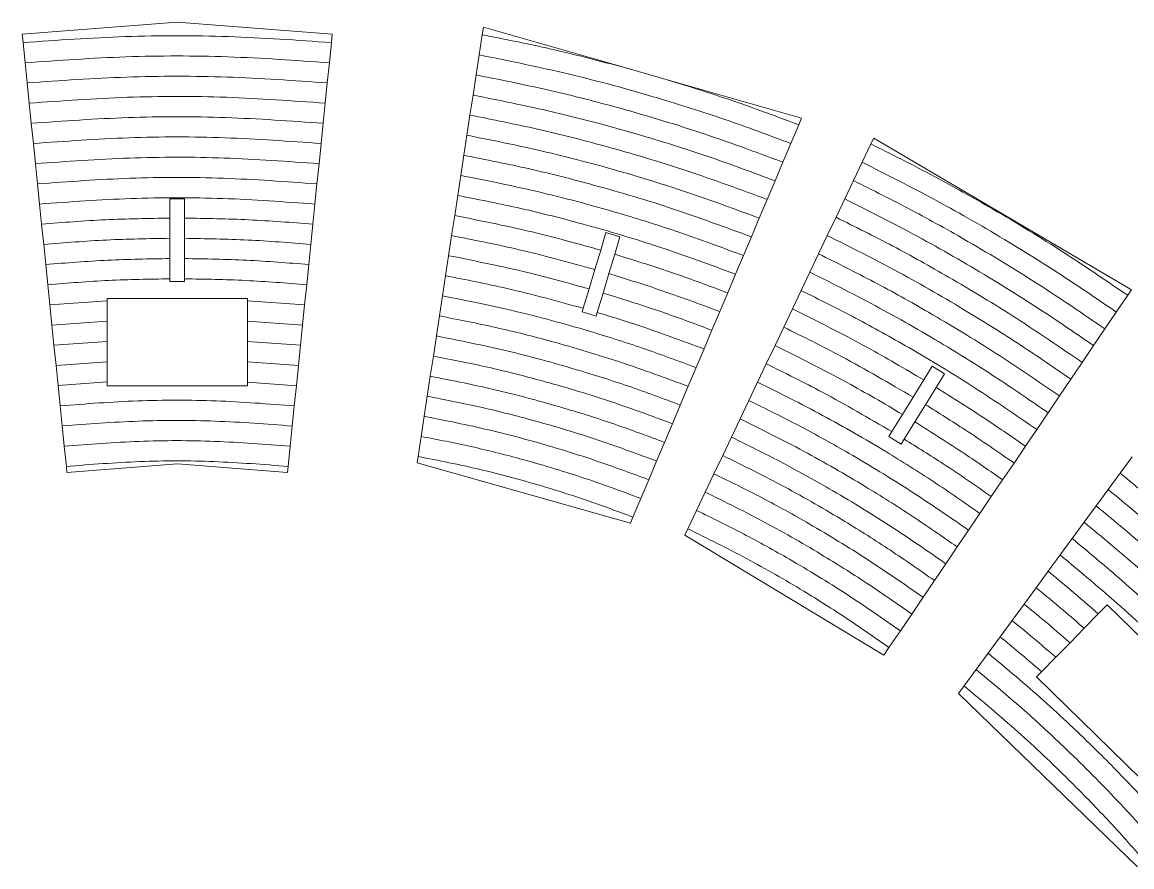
# Model space of a CAD drawing. Header units: millimetres. Extents: x -2136 to 2622, y -2915 to 1925.
# Drawn here: x -1298.5 to -1071.3, y -1954.1 to -1781.3 of the extents above; entities that cross this region are included whole.
import ezdxf

# ---------------------------------------------------------------- set-up
doc = ezdxf.new("R2010")
doc.units = ezdxf.units.MM

msp = doc.modelspace()

# ---------------------------------------------------------------- linework, layer by layer
at = {"color": 7, "linetype": 'Continuous', "lineweight": 15}
for p, q in [((-1266.77, -1781.28), (-1298.52, -1783.73)), ((-1235.02, -1783.73), (-1266.77, -1781.28)), ((-1298.52, -1783.73), (-1298.34, -1785.45)), ((-1235.2, -1785.45), (-1235.02, -1783.73)), ((-1204.08, -1782.31), (-1204.32, -1783.85)), ((-1174.9, -1790.63), (-1204.08, -1782.31)), ((-1297.92, -1789.58), (-1298.34, -1785.45)), ((-1235.2, -1785.45), (-1235.62, -1789.58)), ((-1204.94, -1787.96), (-1204.32, -1783.85)), ((-1204.94, -1787.96), (-1205.57, -1792.07)), ((-1297.92, -1789.58), (-1297.5, -1793.71)), ((-1236.04, -1793.71), (-1235.62, -1789.58)), ((-1206.19, -1796.18), (-1205.57, -1792.07)), ((-1174.9, -1790.63), (-1167.61, -1792.7)), ((-1138.91, -1800.89), (-1167.61, -1792.7)), ((-1297.08, -1797.84), (-1297.5, -1793.71)), ((-1236.04, -1793.71), (-1236.46, -1797.84)), ((-1206.19, -1796.18), (-1206.82, -1800.29)), ((-1297.08, -1797.84), (-1296.65, -1801.97)), ((-1236.88, -1801.97), (-1236.46, -1797.84)), ((-1296.23, -1806.1), (-1296.65, -1801.97)), ((-1236.88, -1801.97), (-1237.31, -1806.1)), ((-1207.44, -1804.4), (-1206.82, -1800.29)), ((-1139.49, -1802.27), (-1138.91, -1800.89)), ((-1139.49, -1802.27), (-1141.11, -1806.09)), ((-1296.23, -1806.1), (-1295.81, -1810.23)), ((-1237.73, -1810.23), (-1237.31, -1806.1)), ((-1207.44, -1804.4), (-1208.07, -1808.51)), ((-1142.72, -1809.92), (-1141.11, -1806.09)), ((-1126.49, -1809.94), (-1124.71, -1806.19)), ((-1124.14, -1805), (-1124.71, -1806.19)), ((-1071.35, -1836.03), (-1124.14, -1805)), ((-1208.69, -1812.62), (-1208.07, -1808.51)), ((-1295.39, -1814.36), (-1295.81, -1810.23)), ((-1237.73, -1810.23), (-1238.15, -1814.36)), ((-1142.72, -1809.92), (-1144.34, -1813.74)), ((-1126.49, -1809.94), (-1128.28, -1813.69)), ((-1208.69, -1812.62), (-1209.32, -1816.73)), ((-1295.39, -1814.36), (-1294.97, -1818.49)), ((-1238.57, -1818.49), (-1238.15, -1814.36)), ((-1145.96, -1817.56), (-1144.34, -1813.74)), ((-1130.07, -1817.44), (-1128.28, -1813.69)), ((-1268.27, -1817.46), (-1265.27, -1817.46)), ((-1268.27, -1821.37), (-1268.27, -1817.46)), ((-1265.27, -1817.46), (-1265.27, -1821.37)), ((-1209.94, -1820.84), (-1209.32, -1816.73)), ((-1145.96, -1817.56), (-1147.57, -1821.39)), ((-1130.07, -1817.44), (-1131.85, -1821.19)), ((-1294.54, -1822.62), (-1294.97, -1818.49)), ((-1238.57, -1818.49), (-1239, -1822.62)), ((-1268.27, -1821.37), (-1268.27, -1825.51)), ((-1265.27, -1825.51), (-1265.27, -1821.37)), ((-1209.94, -1820.84), (-1210.57, -1824.95)), ((-1149.19, -1825.21), (-1147.57, -1821.39)), ((-1133.64, -1824.94), (-1131.85, -1821.19)), ((-1294.54, -1822.62), (-1294.12, -1826.75)), ((-1239.42, -1826.75), (-1239, -1822.62)), ((-1180.05, -1827.92), (-1178.98, -1824.34)), ((-1178.98, -1824.34), (-1176.11, -1825.2)), ((-1293.7, -1830.88), (-1294.12, -1826.75)), ((-1268.27, -1829.65), (-1268.27, -1825.51)), ((-1265.27, -1825.51), (-1265.27, -1829.65)), ((-1239.42, -1826.75), (-1239.84, -1830.88)), ((-1211.19, -1829.06), (-1210.57, -1824.95)), ((-1176.11, -1825.2), (-1177.18, -1828.77)), ((-1149.19, -1825.21), (-1150.81, -1829.04)), ((-1133.64, -1824.94), (-1135.42, -1828.69)), ((-1211.19, -1829.06), (-1211.82, -1833.17)), ((-1180.05, -1827.92), (-1181.24, -1831.89)), ((-1178.37, -1832.74), (-1177.18, -1828.77)), ((-1152.42, -1832.86), (-1150.81, -1829.04)), ((-1137.21, -1832.44), (-1135.42, -1828.69)), ((-1293.7, -1830.88), (-1293.28, -1835.01)), ((-1268.27, -1829.65), (-1268.27, -1833.8)), ((-1265.27, -1833.8), (-1265.27, -1829.65)), ((-1240.26, -1835.01), (-1239.84, -1830.88)), ((-1268.27, -1834.37), (-1268.27, -1833.8)), ((-1265.27, -1833.8), (-1265.27, -1834.37)), ((-1212.44, -1837.28), (-1211.82, -1833.17)), ((-1182.43, -1835.86), (-1181.24, -1831.89)), ((-1178.37, -1832.74), (-1179.55, -1836.71)), ((-1152.42, -1832.86), (-1154.04, -1836.68)), ((-1137.21, -1832.44), (-1139, -1836.19)), ((-1292.85, -1839.14), (-1293.28, -1835.01)), ((-1265.27, -1834.37), (-1268.27, -1834.37)), ((-1240.26, -1835.01), (-1240.68, -1839.14)), ((-1182.43, -1835.86), (-1183.62, -1839.83)), ((-1072.13, -1837.17), (-1071.35, -1836.03)), ((-1292.85, -1839.14), (-1281.14, -1838.3)), ((-1252.4, -1837.82), (-1281.14, -1837.82)), ((-1281.14, -1837.82), (-1281.14, -1838.3)), ((-1281.14, -1838.3), (-1281.14, -1842.45)), ((-1252.4, -1838.31), (-1252.4, -1837.82)), ((-1252.4, -1838.31), (-1240.68, -1839.14)), ((-1252.4, -1842.46), (-1252.4, -1838.31)), ((-1212.44, -1837.28), (-1213.07, -1841.39)), ((-1180.74, -1840.68), (-1179.55, -1836.71)), ((-1155.66, -1840.51), (-1154.04, -1836.68)), ((-1140.78, -1839.94), (-1139, -1836.19)), ((-1072.13, -1837.17), (-1074.46, -1840.61)), ((-1292.85, -1839.14), (-1292.43, -1843.27)), ((-1241.11, -1843.27), (-1240.68, -1839.14)), ((-1183.84, -1840.55), (-1183.62, -1839.83)), ((-1180.96, -1841.41), (-1183.84, -1840.55)), ((-1155.66, -1840.51), (-1157.27, -1844.33)), ((-1140.78, -1839.94), (-1142.57, -1843.69)), ((-1076.79, -1844.04), (-1074.46, -1840.61)), ((-1281.14, -1842.45), (-1292.43, -1843.27)), ((-1281.14, -1842.45), (-1281.14, -1846.61)), ((-1241.11, -1843.27), (-1252.4, -1842.46)), ((-1252.4, -1846.61), (-1252.4, -1842.46)), ((-1213.69, -1845.5), (-1213.07, -1841.39)), ((-1180.74, -1840.68), (-1180.96, -1841.41)), ((-1292.01, -1847.4), (-1292.43, -1843.27)), ((-1241.11, -1843.27), (-1241.53, -1847.4)), ((-1158.89, -1848.16), (-1157.27, -1844.33)), ((-1144.35, -1847.44), (-1142.57, -1843.69)), ((-1076.79, -1844.04), (-1079.11, -1847.47)), ((-1292.01, -1847.4), (-1281.14, -1846.61)), ((-1292.01, -1847.4), (-1291.59, -1851.53)), ((-1281.14, -1846.61), (-1281.14, -1850.76)), ((-1252.4, -1846.61), (-1241.53, -1847.4)), ((-1252.4, -1850.76), (-1252.4, -1846.61)), ((-1241.95, -1851.53), (-1241.53, -1847.4)), ((-1213.69, -1845.5), (-1214.32, -1849.61)), ((-1214.94, -1853.72), (-1214.32, -1849.61)), ((-1158.89, -1848.16), (-1160.51, -1851.98)), ((-1144.35, -1847.44), (-1146.14, -1851.19)), ((-1081.44, -1850.91), (-1079.11, -1847.47)), ((-1281.14, -1850.76), (-1291.59, -1851.53)), ((-1291.17, -1855.66), (-1291.59, -1851.53)), ((-1281.14, -1850.76), (-1281.14, -1854.91)), ((-1241.95, -1851.53), (-1252.4, -1850.76)), ((-1252.4, -1854.92), (-1252.4, -1850.76)), ((-1241.95, -1851.53), (-1242.37, -1855.67)), ((-1147.93, -1854.94), (-1146.14, -1851.19)), ((-1113.9, -1854.49), (-1112.16, -1851.67)), ((-1112.16, -1851.67), (-1109.61, -1853.24)), ((-1081.44, -1850.91), (-1083.77, -1854.34)), ((-1214.94, -1853.72), (-1215.57, -1857.83)), ((-1162.12, -1855.8), (-1160.51, -1851.98)), ((-1109.61, -1853.24), (-1111.34, -1856.04)), ((-1291.17, -1855.66), (-1281.14, -1854.91)), ((-1291.17, -1855.66), (-1290.74, -1859.79)), ((-1281.14, -1854.91), (-1281.14, -1855.67)), ((-1281.14, -1855.67), (-1252.4, -1855.67)), ((-1252.4, -1854.92), (-1242.37, -1855.67)), ((-1252.4, -1855.67), (-1252.4, -1854.92)), ((-1242.8, -1859.8), (-1242.37, -1855.67)), ((-1162.12, -1855.8), (-1163.74, -1859.63)), ((-1147.93, -1854.94), (-1149.71, -1858.69)), ((-1113.9, -1854.49), (-1116.08, -1858.01)), ((-1113.52, -1859.57), (-1111.34, -1856.04)), ((-1086.09, -1857.77), (-1083.77, -1854.34)), ((-1216.19, -1861.94), (-1215.57, -1857.83)), ((-1151.5, -1862.44), (-1149.71, -1858.69)), ((-1118.26, -1861.54), (-1116.08, -1858.01)), ((-1086.09, -1857.77), (-1088.42, -1861.21)), ((-1290.32, -1863.92), (-1290.74, -1859.79)), ((-1242.8, -1859.8), (-1243.22, -1863.93)), ((-1165.36, -1863.45), (-1163.74, -1859.63)), ((-1113.52, -1859.57), (-1115.7, -1863.1)), ((-1216.19, -1861.94), (-1216.82, -1866.05)), ((-1151.5, -1862.44), (-1153.29, -1866.19)), ((-1118.26, -1861.54), (-1120.44, -1865.06)), ((-1117.87, -1866.62), (-1115.7, -1863.1)), ((-1090.75, -1864.64), (-1088.42, -1861.21)), ((-1290.32, -1863.92), (-1289.9, -1868.06)), ((-1243.64, -1868.06), (-1243.22, -1863.93)), ((-1165.36, -1863.45), (-1166.97, -1867.27)), ((-1121.05, -1866.06), (-1120.44, -1865.06)), ((-1090.75, -1864.64), (-1093.08, -1868.07)), ((-1217.44, -1870.16), (-1216.82, -1866.05)), ((-1168.59, -1871.1), (-1166.97, -1867.27)), ((-1155.07, -1869.95), (-1153.29, -1866.19)), ((-1118.5, -1867.64), (-1121.05, -1866.06)), ((-1117.87, -1866.62), (-1118.5, -1867.64)), ((-1289.48, -1872.19), (-1289.9, -1868.06)), ((-1243.64, -1868.06), (-1244.06, -1872.19)), ((-1217.44, -1870.16), (-1217.64, -1871.46)), ((-1155.07, -1869.95), (-1156.86, -1873.7)), ((-1095.4, -1871.51), (-1093.08, -1868.07)), ((-1289.48, -1872.19), (-1289.35, -1873.43)), ((-1289.35, -1873.43), (-1266.69, -1871.69)), ((-1266.69, -1871.69), (-1244.19, -1873.43)), ((-1244.19, -1873.43), (-1244.06, -1872.19)), ((-1217.64, -1871.46), (-1173.95, -1883.78)), ((-1168.59, -1871.1), (-1170.2, -1874.92)), ((-1095.4, -1871.51), (-1097.73, -1874.94)), ((-1071.21, -1870.2), (-1073.67, -1873.55)), ((-1158.65, -1877.45), (-1156.86, -1873.7)), ((-1076.13, -1876.91), (-1073.67, -1873.55)), ((-1171.82, -1878.75), (-1170.2, -1874.92)), ((-1100.06, -1878.37), (-1097.73, -1874.94)), ((-1076.13, -1876.91), (-1078.59, -1880.26)), ((-1171.82, -1878.75), (-1173.44, -1882.57)), ((-1158.65, -1877.45), (-1160.43, -1881.2)), ((-1100.06, -1878.37), (-1102.38, -1881.81)), ((-1162.22, -1884.95), (-1160.43, -1881.2)), ((-1081.05, -1883.61), (-1078.59, -1880.26)), ((-1173.95, -1883.78), (-1173.44, -1882.57)), ((-1104.71, -1885.24), (-1102.38, -1881.81)), ((-1081.05, -1883.61), (-1083.5, -1886.96)), ((-1162.22, -1884.95), (-1162.84, -1886.24)), ((-1104.71, -1885.24), (-1107.04, -1888.67)), ((-1162.84, -1886.24), (-1122.04, -1910.81)), ((-1085.96, -1890.31), (-1083.5, -1886.96)), ((-1109.37, -1892.11), (-1107.04, -1888.67)), ((-1085.96, -1890.31), (-1088.42, -1893.66)), ((-1109.37, -1892.11), (-1111.7, -1895.54)), ((-1090.88, -1897.02), (-1088.42, -1893.66)), ((-1114.02, -1898.98), (-1111.7, -1895.54)), ((-1090.88, -1897.02), (-1093.34, -1900.37)), ((-1114.02, -1898.98), (-1116.35, -1902.41)), ((-1095.8, -1903.72), (-1093.34, -1900.37)), ((-1076.32, -1900.49), (-1078.14, -1902.35)), ((-1054.97, -1921.35), (-1076.32, -1900.49)), ((-1118.68, -1905.85), (-1116.35, -1902.41)), ((-1095.8, -1903.72), (-1098.26, -1907.07)), ((-1078.14, -1902.35), (-1081.04, -1905.32)), ((-1118.68, -1905.85), (-1121.01, -1909.28)), ((-1081.04, -1905.32), (-1083.94, -1908.29)), ((-1100.71, -1910.42), (-1098.26, -1907.07)), ((-1083.94, -1908.29), (-1086.84, -1911.26)), ((-1122.04, -1910.81), (-1121.01, -1909.28)), ((-1100.71, -1910.42), (-1103.17, -1913.77)), ((-1086.84, -1911.26), (-1089.75, -1914.23)), ((-1105.63, -1917.12), (-1103.17, -1913.77)), ((-1089.75, -1914.23), (-1090.77, -1915.27)), ((-1090.77, -1915.27), (-1069.42, -1936.14)), ((-1105.63, -1917.12), (-1106.76, -1918.67)), ((-1106.76, -1918.67), (-1070.12, -1954.14))]:
    msp.add_line(p, q, dxfattribs=at)
for points, knots in [([(-1235.2, -1785.45), (-1242.22, -1784.96), (-1256.27, -1783.98), (-1277.37, -1783.98), (-1291.37, -1784.96), (-1298.34, -1785.45)], [0, 0, 0, 0, 0.33419, 0.668215, 1, 1, 1, 1]), ([(-1174.9, -1790.63), (-1180.34, -1789.2), (-1190.07, -1786.65), (-1199.95, -1784.71), (-1204.32, -1783.85)], [0, 0, 0, 0, 0.557895, 1, 1, 1, 1]), ([(-1297.92, -1789.58), (-1291.04, -1789.1), (-1277.23, -1788.12), (-1256.41, -1788.12), (-1242.55, -1789.1), (-1235.62, -1789.58)], [0, 0, 0, 0, 0.331768, 0.665794, 1, 1, 1, 1]), ([(-1204.94, -1787.96), (-1198.77, -1789.21), (-1186.49, -1791.7), (-1169.74, -1796.28), (-1154.62, -1801.06), (-1145.6, -1804.42), (-1141.11, -1806.09)], [0, 0, 0, 0, 0.284281, 0.56535, 0.783633, 1, 1, 1, 1]), ([(-1236.04, -1793.71), (-1242.88, -1793.23), (-1256.55, -1792.27), (-1277.09, -1792.27), (-1290.71, -1793.23), (-1297.5, -1793.71)], [0, 0, 0, 0, 0.334222, 0.668249, 1, 1, 1, 1]), ([(-1142.72, -1809.92), (-1148.37, -1807.83), (-1159.72, -1803.65), (-1175.95, -1798.82), (-1191.26, -1794.92), (-1200.79, -1793.02), (-1205.57, -1792.07)], [0, 0, 0, 0, 0.275738, 0.554713, 0.776424, 1, 1, 1, 1]), ([(-1139.49, -1802.27), (-1144.67, -1800.34), (-1153.95, -1796.88), (-1163.42, -1793.98), (-1167.61, -1792.7)], [0, 0, 0, 0, 0.55773, 1, 1, 1, 1]), ([(-1297.08, -1797.84), (-1290.38, -1797.37), (-1276.95, -1796.41), (-1256.69, -1796.41), (-1243.21, -1797.37), (-1236.46, -1797.84)], [0, 0, 0, 0, 0.3317333, 0.6657614, 1, 1, 1, 1]), ([(-1206.19, -1796.18), (-1200.21, -1797.39), (-1188.32, -1799.8), (-1172.09, -1804.23), (-1157.44, -1808.86), (-1148.69, -1812.12), (-1144.34, -1813.74)], [0, 0, 0, 0, 0.284177, 0.565209, 0.783528, 1, 1, 1, 1]), ([(-1236.88, -1801.97), (-1243.54, -1801.5), (-1256.84, -1800.56), (-1276.81, -1800.56), (-1290.05, -1801.5), (-1296.65, -1801.97)], [0, 0, 0, 0, 0.334256, 0.668285, 1, 1, 1, 1]), ([(-1145.96, -1817.56), (-1151.42, -1815.55), (-1162.42, -1811.49), (-1178.14, -1806.82), (-1192.97, -1803.04), (-1202.19, -1801.21), (-1206.82, -1800.29)], [0, 0, 0, 0, 0.275864, 0.554855, 0.776514, 1, 1, 1, 1]), ([(-1296.23, -1806.1), (-1289.73, -1805.64), (-1276.66, -1804.7), (-1256.98, -1804.7), (-1243.86, -1805.64), (-1237.31, -1806.1)], [0, 0, 0, 0, 0.331696, 0.665726, 1, 1, 1, 1]), ([(-1207.44, -1804.4), (-1201.66, -1805.57), (-1190.15, -1807.89), (-1174.44, -1812.19), (-1160.26, -1816.66), (-1151.79, -1819.82), (-1147.57, -1821.39)], [0, 0, 0, 0, 0.284064, 0.565055, 0.783415, 1, 1, 1, 1]), ([(-1072.13, -1837.17), (-1076.76, -1834.03), (-1086.09, -1827.67), (-1099.64, -1819.49), (-1112.53, -1812.29), (-1120.64, -1808.23), (-1124.71, -1806.19)], [0, 0, 0, 0, 0.274782, 0.554468, 0.776828, 1, 1, 1, 1]), ([(-1149.19, -1825.21), (-1154.48, -1823.26), (-1165.12, -1819.33), (-1180.34, -1814.82), (-1194.67, -1811.17), (-1203.59, -1809.4), (-1208.07, -1808.51)], [0, 0, 0, 0, 0.2760006, 0.5550086, 0.7766114, 1, 1, 1, 1]), ([(-1237.73, -1810.23), (-1244.19, -1809.77), (-1257.12, -1808.85), (-1276.52, -1808.85), (-1289.4, -1809.77), (-1295.81, -1810.23)], [0, 0, 0, 0, 0.3342922, 0.6683242, 1, 1, 1, 1]), ([(-1126.49, -1809.94), (-1121.38, -1812.52), (-1111.2, -1817.65), (-1097.51, -1825.57), (-1085.26, -1833.21), (-1078.04, -1838.15), (-1074.46, -1840.61)], [0, 0, 0, 0, 0.283854, 0.565902, 0.784451, 1, 1, 1, 1]), ([(-1295.39, -1814.36), (-1289.07, -1813.9), (-1276.38, -1812.99), (-1257.26, -1812.99), (-1244.52, -1813.91), (-1238.15, -1814.36)], [0, 0, 0, 0, 0.331655, 0.665689, 1, 1, 1, 1]), ([(-1208.69, -1812.62), (-1203.1, -1813.75), (-1191.98, -1815.99), (-1176.79, -1820.14), (-1163.07, -1824.47), (-1154.89, -1827.52), (-1150.81, -1829.04)], [0, 0, 0, 0, 0.283941, 0.564888, 0.783292, 1, 1, 1, 1]), ([(-1076.79, -1844.04), (-1081.32, -1840.95), (-1090.46, -1834.72), (-1103.73, -1826.7), (-1116.35, -1819.65), (-1124.3, -1815.68), (-1128.28, -1813.69)], [0, 0, 0, 0, 0.274907, 0.554637, 0.776959, 1, 1, 1, 1]), ([(-1238.57, -1818.49), (-1244.85, -1818.04), (-1257.4, -1817.14), (-1276.24, -1817.14), (-1288.74, -1818.04), (-1294.97, -1818.49)], [0, 0, 0, 0, 0.334331, 0.668367, 1, 1, 1, 1]), ([(-1152.42, -1832.86), (-1157.54, -1830.97), (-1167.82, -1827.18), (-1182.53, -1822.81), (-1196.38, -1819.29), (-1204.99, -1817.59), (-1209.32, -1816.73)], [0, 0, 0, 0, 0.276149, 0.555177, 0.776718, 1, 1, 1, 1]), ([(-1130.07, -1817.44), (-1125.06, -1819.96), (-1115.09, -1824.97), (-1101.68, -1832.73), (-1089.69, -1840.21), (-1082.62, -1845.06), (-1079.11, -1847.47)], [0, 0, 0, 0, 0.283696, 0.565735, 0.78434, 1, 1, 1, 1]), ([(-1294.54, -1822.62), (-1290.18, -1822.27), (-1281.44, -1821.57), (-1272.67, -1821.44), (-1268.27, -1821.37)], [0, 0, 0, 0, 0.498571, 1, 1, 1, 1]), ([(-1265.27, -1821.37), (-1260.88, -1821.44), (-1252.11, -1821.58), (-1243.36, -1822.27), (-1239, -1822.62)], [0, 0, 0, 0, 0.500365, 1, 1, 1, 1]), ([(-1209.94, -1820.84), (-1204.29, -1821.97), (-1194.25, -1823.98), (-1184.37, -1826.72), (-1180.05, -1827.92)], [0, 0, 0, 0, 0.5623445, 1, 1, 1, 1]), ([(-1081.44, -1850.91), (-1085.88, -1847.88), (-1094.82, -1841.77), (-1107.82, -1833.92), (-1120.18, -1827.01), (-1127.96, -1823.13), (-1131.85, -1821.19)], [0, 0, 0, 0, 0.275043, 0.554822, 0.777103, 1, 1, 1, 1]), ([(-1268.27, -1825.51), (-1272.6, -1825.58), (-1281.23, -1825.71), (-1289.83, -1826.41), (-1294.12, -1826.75)], [0, 0, 0, 0, 0.5014376, 1, 1, 1, 1]), ([(-1239.42, -1826.75), (-1243.72, -1826.41), (-1252.32, -1825.72), (-1260.95, -1825.58), (-1265.27, -1825.51)], [0, 0, 0, 0, 0.49964, 1, 1, 1, 1]), ([(-1181.24, -1831.89), (-1186.65, -1830.41), (-1196.34, -1827.74), (-1206.21, -1825.81), (-1210.57, -1824.95)], [0, 0, 0, 0, 0.557705, 1, 1, 1, 1]), ([(-1133.64, -1824.94), (-1128.74, -1827.4), (-1118.98, -1832.3), (-1105.86, -1839.89), (-1094.12, -1847.22), (-1087.2, -1851.98), (-1083.77, -1854.34)], [0, 0, 0, 0, 0.283523, 0.565551, 0.784219, 1, 1, 1, 1]), ([(-1211.19, -1829.06), (-1205.76, -1830.14), (-1196.09, -1832.07), (-1186.59, -1834.71), (-1182.43, -1835.86)], [0, 0, 0, 0, 0.5622653, 1, 1, 1, 1]), ([(-1177.18, -1828.77), (-1172.8, -1830.13), (-1165.02, -1832.56), (-1157.38, -1835.43), (-1154.04, -1836.68)], [0, 0, 0, 0, 0.561718, 1, 1, 1, 1]), ([(-1086.09, -1857.77), (-1090.43, -1854.8), (-1099.19, -1848.81), (-1111.9, -1841.13), (-1124, -1834.38), (-1131.61, -1830.59), (-1135.42, -1828.69)], [0, 0, 0, 0, 0.275195, 0.555027, 0.777262, 1, 1, 1, 1]), ([(-1293.7, -1830.88), (-1289.48, -1830.54), (-1281.02, -1829.86), (-1272.53, -1829.72), (-1268.27, -1829.65)], [0, 0, 0, 0, 0.4985538, 1, 1, 1, 1]), ([(-1265.27, -1829.65), (-1261.02, -1829.72), (-1252.53, -1829.86), (-1244.07, -1830.54), (-1239.84, -1830.88)], [0, 0, 0, 0, 0.500357, 1, 1, 1, 1]), ([(-1268.27, -1833.8), (-1272.46, -1833.86), (-1280.8, -1834), (-1289.13, -1834.67), (-1293.28, -1835.01)], [0, 0, 0, 0, 0.501455, 1, 1, 1, 1]), ([(-1240.26, -1835.01), (-1244.42, -1834.68), (-1252.74, -1834), (-1261.09, -1833.87), (-1265.27, -1833.8)], [0, 0, 0, 0, 0.499647, 1, 1, 1, 1]), ([(-1183.62, -1839.83), (-1188.82, -1838.41), (-1198.14, -1835.85), (-1207.62, -1833.99), (-1211.82, -1833.17)], [0, 0, 0, 0, 0.557783, 1, 1, 1, 1]), ([(-1155.66, -1840.51), (-1159.84, -1838.94), (-1167.34, -1836.15), (-1174.99, -1833.78), (-1178.37, -1832.74)], [0, 0, 0, 0, 0.55828, 1, 1, 1, 1]), ([(-1137.21, -1832.44), (-1132.42, -1834.84), (-1122.87, -1839.62), (-1110.03, -1847.05), (-1098.55, -1854.23), (-1091.78, -1858.89), (-1088.42, -1861.21)], [0, 0, 0, 0, 0.283331, 0.565347, 0.784085, 1, 1, 1, 1]), ([(-1212.44, -1837.28), (-1207.43, -1838.28), (-1197.46, -1840.28), (-1183.84, -1843.99), (-1171.53, -1847.87), (-1164.17, -1850.61), (-1160.51, -1851.98)], [0, 0, 0, 0, 0.283499, 0.564284, 0.782851, 1, 1, 1, 1]), ([(-1179.55, -1836.71), (-1175.34, -1838.02), (-1167.85, -1840.36), (-1160.49, -1843.12), (-1157.27, -1844.33)], [0, 0, 0, 0, 0.561611, 1, 1, 1, 1]), ([(-1090.75, -1864.64), (-1094.99, -1861.73), (-1103.55, -1855.86), (-1115.99, -1848.34), (-1127.82, -1841.74), (-1135.27, -1838.04), (-1139, -1836.19)], [0, 0, 0, 0, 0.275363, 0.555253, 0.777436, 1, 1, 1, 1]), ([(-1140.78, -1839.94), (-1135.67, -1842.5), (-1126.55, -1847.05), (-1117.76, -1852.22), (-1113.9, -1854.49)], [0, 0, 0, 0, 0.5609655, 1, 1, 1, 1]), ([(-1162.12, -1855.8), (-1166.71, -1854.11), (-1175.93, -1850.71), (-1189.1, -1846.8), (-1201.5, -1843.66), (-1209.2, -1842.15), (-1213.07, -1841.39)], [0, 0, 0, 0, 0.276686, 0.555784, 0.777099, 1, 1, 1, 1]), ([(-1158.89, -1848.16), (-1162.92, -1846.65), (-1170.13, -1843.96), (-1177.49, -1841.68), (-1180.74, -1840.68)], [0, 0, 0, 0, 0.55839, 1, 1, 1, 1]), ([(-1116.08, -1858.01), (-1120.93, -1855.18), (-1129.6, -1850.11), (-1138.6, -1845.65), (-1142.57, -1843.69)], [0, 0, 0, 0, 0.55929, 1, 1, 1, 1]), ([(-1213.69, -1845.5), (-1208.88, -1846.46), (-1199.29, -1848.37), (-1186.2, -1851.94), (-1174.35, -1855.67), (-1167.27, -1858.31), (-1163.74, -1859.63)], [0, 0, 0, 0, 0.283321, 0.564041, 0.782674, 1, 1, 1, 1]), ([(-1165.36, -1863.45), (-1169.77, -1861.82), (-1178.63, -1858.55), (-1191.29, -1854.8), (-1203.2, -1851.79), (-1210.6, -1850.33), (-1214.32, -1849.61)], [0, 0, 0, 0, 0.276903, 0.556031, 0.777254, 1, 1, 1, 1]), ([(-1144.35, -1847.44), (-1139.39, -1849.91), (-1130.53, -1854.32), (-1122.01, -1859.34), (-1118.26, -1861.54)], [0, 0, 0, 0, 0.5607549, 1, 1, 1, 1]), ([(-1120.44, -1865.06), (-1125.15, -1862.32), (-1133.56, -1857.4), (-1142.29, -1853.09), (-1146.14, -1851.19)], [0, 0, 0, 0, 0.559508, 1, 1, 1, 1]), ([(-1214.94, -1853.72), (-1210.32, -1854.64), (-1201.12, -1856.47), (-1188.55, -1859.89), (-1177.17, -1863.47), (-1170.36, -1866.01), (-1166.97, -1867.27)], [0, 0, 0, 0, 0.283124, 0.563769, 0.782477, 1, 1, 1, 1]), ([(-1147.93, -1854.94), (-1143.46, -1857.16), (-1134.54, -1861.6), (-1122.56, -1868.53), (-1111.84, -1875.25), (-1105.52, -1879.63), (-1102.38, -1881.81)], [0, 0, 0, 0, 0.282622, 0.564591, 0.783582, 1, 1, 1, 1]), ([(-1111.34, -1856.04), (-1107.86, -1858.22), (-1101.68, -1862.09), (-1095.69, -1866.25), (-1093.08, -1868.07)], [0, 0, 0, 0, 0.562807, 1, 1, 1, 1]), ([(-1242.8, -1859.8), (-1248.14, -1859.39), (-1258.81, -1858.58), (-1274.83, -1858.58), (-1285.45, -1859.39), (-1290.74, -1859.79)], [0, 0, 0, 0, 0.3345864, 0.6686402, 1, 1, 1, 1]), ([(-1168.59, -1871.1), (-1172.83, -1869.53), (-1181.33, -1866.39), (-1193.49, -1862.8), (-1204.91, -1859.91), (-1212.01, -1858.52), (-1215.57, -1857.83)], [0, 0, 0, 0, 0.277145, 0.556305, 0.777425, 1, 1, 1, 1]), ([(-1104.71, -1885.24), (-1108.67, -1882.51), (-1116.66, -1877), (-1128.27, -1869.97), (-1139.3, -1863.83), (-1146.24, -1860.4), (-1149.71, -1858.69)], [0, 0, 0, 0, 0.27599, 0.556097, 0.778084, 1, 1, 1, 1]), ([(-1095.4, -1871.51), (-1098.72, -1869.21), (-1104.66, -1865.09), (-1110.8, -1861.27), (-1113.52, -1859.57)], [0, 0, 0, 0, 0.557207, 1, 1, 1, 1]), ([(-1290.32, -1863.92), (-1285.13, -1863.53), (-1274.69, -1862.72), (-1258.95, -1862.73), (-1248.47, -1863.53), (-1243.22, -1863.93)], [0, 0, 0, 0, 0.331324, 0.66538, 1, 1, 1, 1]), ([(-1216.19, -1861.94), (-1211.77, -1862.81), (-1202.95, -1864.57), (-1190.9, -1867.84), (-1179.99, -1871.28), (-1173.46, -1873.71), (-1170.2, -1874.92)], [0, 0, 0, 0, 0.282904, 0.563467, 0.782258, 1, 1, 1, 1]), ([(-1151.5, -1862.44), (-1147.14, -1864.61), (-1138.43, -1868.93), (-1126.74, -1875.69), (-1116.27, -1882.26), (-1110.1, -1886.54), (-1107.04, -1888.67)], [0, 0, 0, 0, 0.282328, 0.564277, 0.783373, 1, 1, 1, 1]), ([(-1115.7, -1863.1), (-1112.27, -1865.24), (-1106.19, -1869.05), (-1100.3, -1873.15), (-1097.73, -1874.94)], [0, 0, 0, 0, 0.562736, 1, 1, 1, 1]), ([(-1243.64, -1868.06), (-1248.79, -1867.66), (-1259.09, -1866.87), (-1274.55, -1866.87), (-1284.8, -1867.66), (-1289.9, -1868.06)], [0, 0, 0, 0, 0.334655, 0.668714, 1, 1, 1, 1]), ([(-1171.82, -1878.75), (-1175.88, -1877.25), (-1184.03, -1874.24), (-1195.68, -1870.79), (-1206.62, -1868.03), (-1213.41, -1866.71), (-1216.82, -1866.05)], [0, 0, 0, 0, 0.277415, 0.556613, 0.777616, 1, 1, 1, 1]), ([(-1109.37, -1892.11), (-1113.23, -1889.43), (-1121.02, -1884.05), (-1132.36, -1877.18), (-1143.13, -1871.19), (-1149.9, -1867.86), (-1153.29, -1866.19)], [0, 0, 0, 0, 0.276252, 0.556449, 0.778352, 1, 1, 1, 1]), ([(-1100.06, -1878.37), (-1103.32, -1876.11), (-1109.16, -1872.05), (-1115.2, -1868.29), (-1117.87, -1866.62)], [0, 0, 0, 0, 0.557281, 1, 1, 1, 1]), ([(-1217.44, -1870.16), (-1213.21, -1870.99), (-1204.78, -1872.66), (-1193.25, -1875.79), (-1182.8, -1879.08), (-1176.56, -1881.41), (-1173.44, -1882.57)], [0, 0, 0, 0, 0.282657, 0.563126, 0.782012, 1, 1, 1, 1]), ([(-1155.07, -1869.95), (-1150.82, -1872.05), (-1142.33, -1876.25), (-1130.92, -1882.84), (-1120.7, -1889.27), (-1114.69, -1893.46), (-1111.7, -1895.54)], [0, 0, 0, 0, 0.281998, 0.563923, 0.783138, 1, 1, 1, 1]), ([(-1289.48, -1872.19), (-1284.47, -1871.8), (-1274.41, -1871.01), (-1259.23, -1871.01), (-1249.12, -1871.8), (-1244.06, -1872.19)], [0, 0, 0, 0, 0.331247, 0.665308, 1, 1, 1, 1]), ([(-1114.02, -1898.98), (-1117.8, -1896.36), (-1125.39, -1891.09), (-1136.45, -1884.39), (-1146.95, -1878.55), (-1153.56, -1875.31), (-1156.86, -1873.7)], [0, 0, 0, 0, 0.276548, 0.556846, 0.778654, 1, 1, 1, 1]), ([(-1029.11, -1916.18), (-1033.7, -1911.18), (-1042.93, -1901.13), (-1057.78, -1886.87), (-1068.35, -1878.01), (-1073.67, -1873.55)], [0, 0, 0, 0, 0.3298046, 0.6628913, 1, 1, 1, 1]), ([(-1076.13, -1876.91), (-1072.28, -1880.09), (-1064.62, -1886.42), (-1057.36, -1893.22), (-1053.75, -1896.6)], [0, 0, 0, 0, 0.502299, 1, 1, 1, 1]), ([(-1158.65, -1877.45), (-1154.51, -1879.49), (-1146.22, -1883.58), (-1135.1, -1890), (-1125.13, -1896.27), (-1119.27, -1900.37), (-1116.35, -1902.41)], [0, 0, 0, 0, 0.281624, 0.563523, 0.782871, 1, 1, 1, 1]), ([(-1118.68, -1905.85), (-1122.36, -1903.29), (-1129.76, -1898.14), (-1140.55, -1891.59), (-1150.78, -1885.91), (-1157.22, -1882.77), (-1160.43, -1881.2)], [0, 0, 0, 0, 0.276884, 0.557297, 0.778997, 1, 1, 1, 1]), ([(-1056.65, -1899.57), (-1060.19, -1896.25), (-1067.31, -1889.59), (-1074.82, -1883.38), (-1078.59, -1880.26)], [0, 0, 0, 0, 0.497802, 1, 1, 1, 1]), ([(-1081.05, -1883.61), (-1077.35, -1886.67), (-1069.99, -1892.75), (-1063.02, -1899.28), (-1059.55, -1902.53)], [0, 0, 0, 0, 0.502093, 1, 1, 1, 1]), ([(-1162.22, -1884.95), (-1158.19, -1886.93), (-1150.11, -1890.9), (-1139.28, -1897.16), (-1129.57, -1903.28), (-1123.85, -1907.29), (-1121.01, -1909.28)], [0, 0, 0, 0, 0.281199, 0.563068, 0.782568, 1, 1, 1, 1]), ([(-1062.44, -1905.5), (-1066.26, -1901.93), (-1073.1, -1895.55), (-1080.32, -1889.59), (-1083.5, -1886.96)], [0, 0, 0, 0, 0.5580128, 1, 1, 1, 1]), ([(-1085.96, -1890.31), (-1081.78, -1893.8), (-1073.45, -1900.74), (-1062.5, -1911.08), (-1052.79, -1920.91), (-1047.15, -1927.16), (-1044.34, -1930.28)], [0, 0, 0, 0, 0.2826847, 0.5630037, 0.7820845, 1, 1, 1, 1]), ([(-1078.14, -1902.35), (-1080.03, -1900.7), (-1083.42, -1897.76), (-1086.89, -1894.92), (-1088.42, -1893.66)], [0, 0, 0, 0, 0.558992, 1, 1, 1, 1]), ([(-1090.88, -1897.02), (-1089.02, -1898.54), (-1085.7, -1901.26), (-1082.46, -1904.08), (-1081.04, -1905.32)], [0, 0, 0, 0, 0.560915, 1, 1, 1, 1]), ([(-1083.94, -1908.29), (-1085.67, -1906.79), (-1088.77, -1904.1), (-1091.94, -1901.51), (-1093.34, -1900.37)], [0, 0, 0, 0, 0.559148, 1, 1, 1, 1]), ([(-1095.8, -1903.72), (-1094.1, -1905.11), (-1091.09, -1907.58), (-1088.14, -1910.14), (-1086.84, -1911.26)], [0, 0, 0, 0, 0.560761, 1, 1, 1, 1]), ([(-1089.75, -1914.23), (-1091.32, -1912.87), (-1094.12, -1910.45), (-1096.99, -1908.1), (-1098.26, -1907.07)], [0, 0, 0, 0, 0.559302, 1, 1, 1, 1]), ([(-1100.71, -1910.42), (-1096.89, -1913.61), (-1089.28, -1919.97), (-1079.26, -1929.47), (-1070.36, -1938.54), (-1065.19, -1944.31), (-1062.61, -1947.19)], [0, 0, 0, 0, 0.281497, 0.561572, 0.78113, 1, 1, 1, 1]), ([(-1065.66, -1950.01), (-1068.9, -1946.4), (-1075.41, -1939.17), (-1085.05, -1929.63), (-1094.3, -1921.14), (-1100.21, -1916.23), (-1103.17, -1913.77)], [0, 0, 0, 0, 0.2789342, 0.5586026, 0.778863, 1, 1, 1, 1]), ([(-1105.63, -1917.12), (-1101.93, -1920.21), (-1094.55, -1926.38), (-1084.84, -1935.6), (-1076.22, -1944.41), (-1071.21, -1950.03), (-1068.7, -1952.83)], [0, 0, 0, 0, 0.2810265, 0.5610055, 0.780754, 1, 1, 1, 1])]:
    msp.add_open_spline(points, degree=3, knots=knots, dxfattribs=at)

doc.saveas('drawing.dxf')
